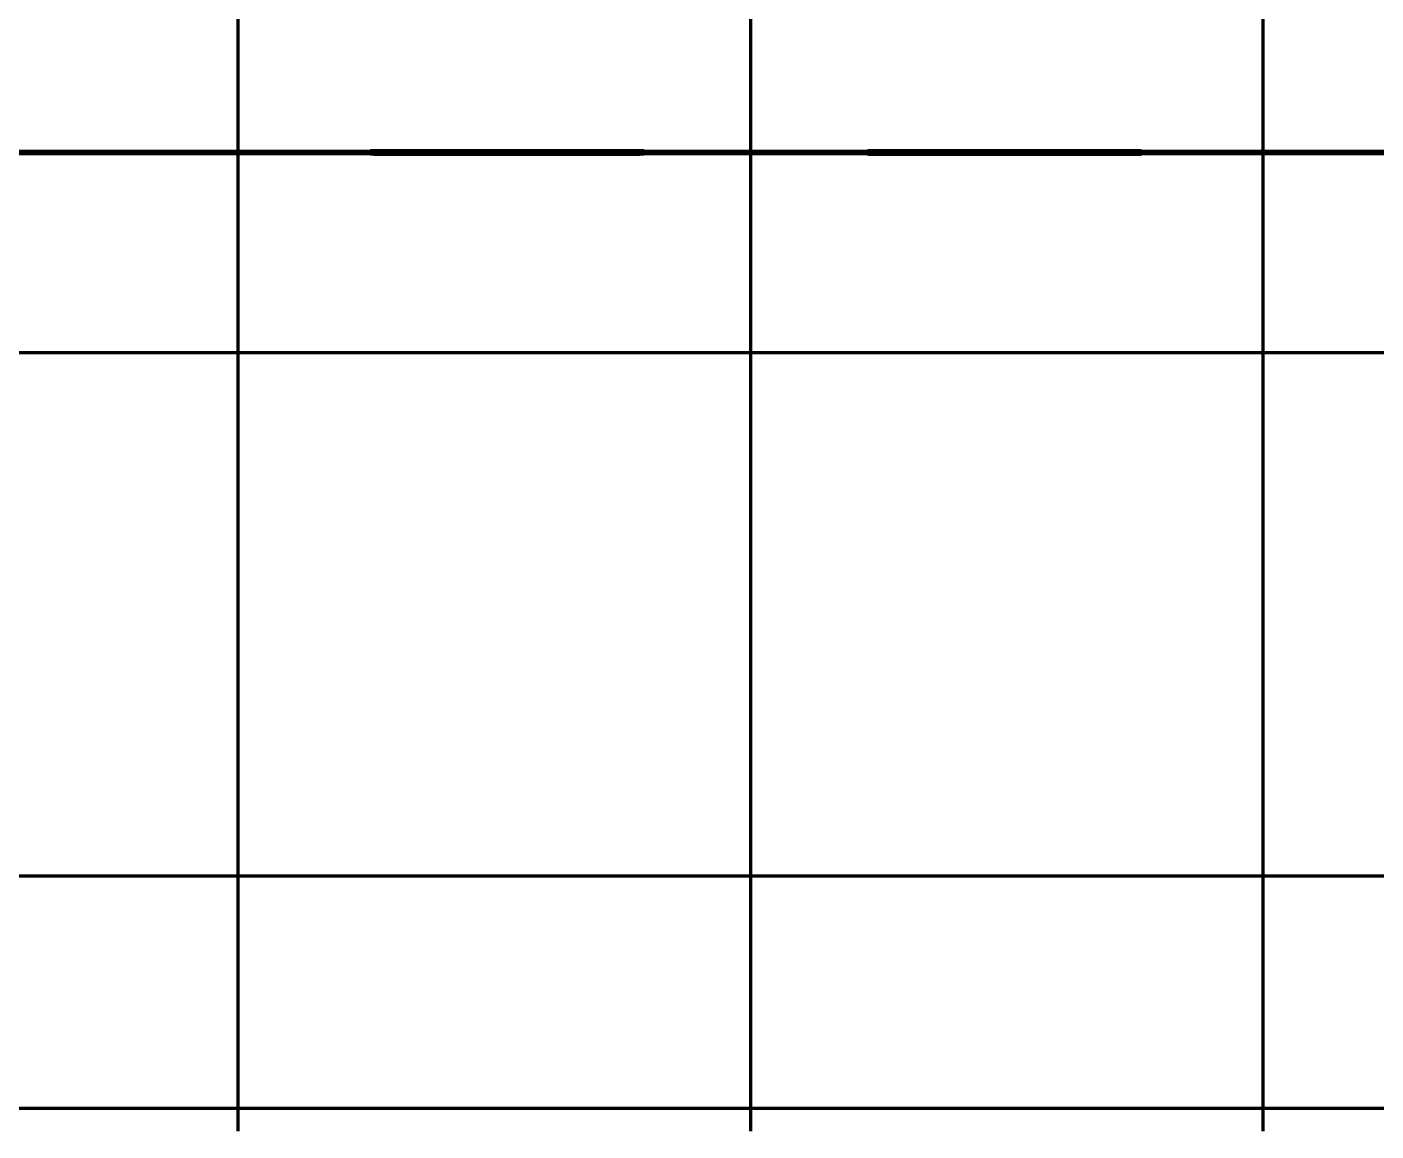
# Model space of a CAD drawing. Extents: x 0 to 1153, y 0 to 816.
# Drawn here: x 232.6 to 360.3, y 361.8 to 466.3 of the extents above; entities that cross this region are included whole.
import ezdxf

# ---------------------------------------------------------------- set-up
doc = ezdxf.new("R2010")
doc.units = 0
doc.header["$MEASUREMENT"] = 0
doc.layers.add('Arch', color=7, linetype='Continuous')

msp = doc.modelspace()

# ---------------------------------------------------------------- linework, layer by layer
at = {"layer": 'Arch', "color": 11, "linetype": 'Continuous', "lineweight": 211}
for p, q in [((252.58, 361.77), (252.58, 717.39)), ((301.09, 361.77), (301.09, 717.39)), ((349.59, 361.77), (349.59, 717.39)), ((236.28, 454.3), (236.09, 454.5)), ((240.4, 454.3), (240.2, 454.5)), ((244.52, 454.3), (244.32, 454.5)), ((248.63, 454.3), (248.43, 454.5)), ((252.74, 454.3), (252.55, 454.5)), ((256.86, 454.3), (256.67, 454.5)), ((260.97, 454.3), (260.78, 454.5)), ((269.21, 454.3), (269.02, 454.5)), ((273.33, 454.3), (273.12, 454.5)), ((277.44, 454.3), (277.24, 454.5)), ((281.56, 454.3), (281.36, 454.5)), ((289.78, 454.3), (289.59, 454.5)), ((293.9, 454.3), (293.71, 454.5)), ((298.02, 454.3), (297.83, 454.5)), ((302.13, 454.3), (301.94, 454.5)), ((306.25, 454.3), (306.06, 454.5)), ((310.37, 454.3), (310.17, 454.5)), ((314.48, 454.3), (314.28, 454.5)), ((318.6, 454.3), (318.4, 454.5)), ((322.71, 454.3), (322.52, 454.5)), ((326.82, 454.3), (326.63, 454.5)), ((330.94, 454.3), (330.75, 454.5)), ((335.06, 454.3), (334.87, 454.5)), ((339.17, 454.3), (338.98, 454.5)), ((343.29, 454.3), (343.1, 454.5)), ((347.41, 454.3), (347.21, 454.5)), ((351.53, 454.3), (351.32, 454.5)), ((355.64, 454.3), (355.44, 454.5)), ((359.75, 454.3), (359.56, 454.5)), ((917.99, 435.45), (110.87, 435.45)), ((917.99, 385.91), (110.87, 385.91))]:
    msp.add_line(p, q, dxfattribs=at)
at = {"layer": 'Arch', "color": 1, "linetype": 'Continuous', "lineweight": 211}
msp.add_lwpolyline([(917.11, 363.94), (917.11, 714.27), (113.97, 714.27), (113.97, 363.94)], close=True, dxfattribs=at)
at = {"layer": 'Arch', "color": 11, "linetype": 'Continuous', "lineweight": 211}
for points in [[(113.96, 576.97), (487.7, 576.97), (487.7, 638.81), (487.89, 638.81), (683.15, 638.81), (683.15, 638.61), (683.15, 383.25), (870.49, 383.25), (870.49, 383.05), (683.15, 383.05), (682.96, 383.06), (487.89, 383.06), (487.7, 383.06), (487.7, 454.3), (113.96, 454.3)], [(113.96, 576.78), (487.7, 576.78), (487.7, 454.5), (113.96, 454.5)], [(265.09, 454.3), (290.96, 454.26), (290.96, 454.58), (265.09, 454.58), (290.96, 454.58), (290.96, 454.26), (265.09, 454.3), (265.09, 454.58), (265.09, 454.3), (290.96, 454.26), (290.96, 454.5), (265.09, 454.5), (265.09, 454.26), (264.9, 454.5)], [(270.1, 454.31), (270.1, 454.54), (270.1, 454.31), (265.41, 454.31), (265.41, 454.26), (290.63, 454.26), (290.63, 454.58), (265.41, 454.54), (265.41, 454.31), (265.41, 454.54), (265.41, 454.31), (270.1, 454.31), (270.1, 454.54), (270.1, 454.31), (270.1, 454.54), (270.1, 454.31), (265.41, 454.31), (265.41, 454.54), (265.41, 454.31), (265.41, 454.54), (265.41, 454.31), (270.1, 454.31), (270.1, 454.54), (270.1, 454.31), (270.1, 454.54), (270.1, 454.31), (265.41, 454.31), (265.41, 454.54), (265.41, 454.31), (265.41, 454.54), (265.41, 454.31), (270.1, 454.31), (270.1, 454.54), (270.1, 454.31), (270.1, 454.54), (270.1, 454.31), (265.41, 454.31), (265.41, 454.54), (265.41, 454.31), (265.41, 454.54), (265.41, 454.31), (270.1, 454.31), (270.1, 454.54), (270.1, 454.31), (270.1, 454.54), (270.1, 454.31), (265.41, 454.31), (265.41, 454.54), (265.41, 454.31), (265.41, 454.54), (265.41, 454.31), (270.1, 454.31), (270.1, 454.54), (270.1, 454.31), (270.1, 454.54), (270.1, 454.31), (265.41, 454.31), (265.41, 454.54), (265.41, 454.31), (265.41, 454.54), (265.41, 454.31), (270.1, 454.31), (270.1, 454.54), (270.1, 454.31), (270.1, 454.54), (270.1, 454.31), (265.41, 454.31), (265.41, 454.54), (265.41, 454.31), (265.41, 454.54), (265.41, 454.31), (270.1, 454.31), (270.1, 454.54), (270.1, 454.31), (270.1, 454.54), (270.1, 454.31), (265.41, 454.31), (265.41, 454.54), (265.41, 454.31), (265.41, 454.54), (265.41, 454.31), (270.1, 454.31), (270.1, 454.54), (270.1, 454.31), (270.1, 454.54), (270.1, 454.31), (265.41, 454.31), (265.41, 454.54), (265.41, 454.31), (265.41, 454.54), (265.41, 454.31), (270.1, 454.31), (270.1, 454.54), (270.1, 454.31), (270.1, 454.54), (270.1, 454.31), (265.41, 454.31), (265.41, 454.54), (265.41, 454.31), (265.41, 454.54), (265.41, 454.31), (270.1, 454.31), (270.1, 454.54), (270.1, 454.31), (270.1, 454.54), (270.1, 454.31), (265.41, 454.31), (265.41, 454.54), (265.41, 454.31), (265.41, 454.54), (265.41, 454.31), (270.1, 454.31), (270.1, 454.54), (270.1, 454.31), (270.1, 454.54), (270.1, 454.31), (265.41, 454.31), (265.41, 454.54), (265.41, 454.31), (265.41, 454.54), (265.41, 454.31), (270.1, 454.31), (270.1, 454.54), (270.1, 454.31), (270.1, 454.54), (270.1, 454.31), (265.41, 454.31), (265.41, 454.54), (265.41, 454.31), (265.41, 454.54), (265.41, 454.31), (270.1, 454.31), (270.1, 454.54), (270.1, 454.31), (270.1, 454.54), (270.1, 454.31), (265.41, 454.31), (265.41, 454.54), (265.41, 454.31), (265.41, 454.54), (265.41, 454.31), (270.1, 454.31), (270.1, 454.54), (270.1, 454.31), (270.1, 454.54), (270.1, 454.31), (265.41, 454.31), (265.41, 454.54), (265.41, 454.31), (265.41, 454.54), (265.41, 454.31), (270.1, 454.31), (270.1, 454.54), (270.1, 454.31), (270.1, 454.54), (270.1, 454.31), (265.41, 454.31), (265.41, 454.54), (265.41, 454.31), (265.41, 454.54), (265.41, 454.31), (270.1, 454.31), (270.1, 454.54), (270.1, 454.31), (270.1, 454.54), (270.1, 454.31), (265.41, 454.31), (265.41, 454.54), (265.41, 454.31), (265.41, 454.54), (265.41, 454.26), (265.41, 454.54), (265.41, 454.31), (270.1, 454.31), (270.1, 454.54), (265.41, 454.54), (270.1, 454.54), (265.41, 454.54), (270.1, 454.54), (265.41, 454.54), (270.1, 454.54), (265.41, 454.54), (270.1, 454.54), (265.41, 454.54), (270.1, 454.54), (265.41, 454.54), (270.1, 454.54), (265.41, 454.54), (270.1, 454.54), (265.41, 454.54), (270.1, 454.54), (265.41, 454.54), (270.1, 454.54), (265.41, 454.54), (270.1, 454.54), (265.41, 454.54), (270.1, 454.54), (265.41, 454.54), (270.1, 454.54), (265.41, 454.54), (270.1, 454.54), (265.41, 454.54), (270.1, 454.54), (265.41, 454.54), (270.1, 454.54), (265.41, 454.54), (270.1, 454.54), (265.41, 454.54), (270.1, 454.54), (270.1, 454.31), (265.41, 454.27), (270.1, 454.31), (265.41, 454.27), (270.1, 454.31), (265.41, 454.27), (270.1, 454.31), (265.41, 454.27), (270.1, 454.31), (265.41, 454.27), (270.1, 454.31), (265.41, 454.27), (270.1, 454.31), (265.41, 454.27), (270.1, 454.31), (265.41, 454.27), (270.1, 454.31), (265.41, 454.27), (270.1, 454.31), (265.41, 454.27), (270.1, 454.31), (265.41, 454.27), (270.1, 454.31), (265.41, 454.27), (270.1, 454.31), (265.41, 454.27), (270.1, 454.31), (265.41, 454.27), (270.1, 454.31), (265.41, 454.27), (270.1, 454.31), (265.41, 454.27), (270.1, 454.31), (265.41, 454.27), (270.1, 454.31), (270.43, 454.26), (270.43, 454.58), (270.1, 454.54), (270.1, 454.26), (270.1, 454.54), (270.43, 454.58), (270.43, 454.26), (270.1, 454.26)], [(280.36, 454.31), (280.36, 454.54), (280.36, 454.31), (275.67, 454.31), (275.67, 454.54), (275.67, 454.31), (275.67, 454.54), (280.36, 454.54), (280.36, 454.31), (280.36, 454.54), (275.67, 454.54), (275.67, 454.31), (280.36, 454.31), (280.36, 454.54), (280.36, 454.31), (275.67, 454.31), (275.67, 454.54), (275.67, 454.31), (275.67, 454.54), (280.36, 454.54), (280.36, 454.31), (280.36, 454.54), (275.67, 454.54), (275.67, 454.31), (280.36, 454.31), (280.36, 454.54), (280.36, 454.31), (275.67, 454.31), (275.67, 454.54), (275.67, 454.31), (275.67, 454.54), (280.36, 454.54), (280.36, 454.31), (280.36, 454.54), (275.67, 454.54), (275.67, 454.31), (280.36, 454.31), (280.36, 454.54), (280.36, 454.31), (275.67, 454.31), (275.67, 454.54), (275.67, 454.31), (275.67, 454.54), (280.36, 454.54), (280.36, 454.31), (280.36, 454.54), (275.67, 454.54), (275.67, 454.31), (280.36, 454.31), (280.36, 454.54), (280.36, 454.31), (275.67, 454.31), (275.67, 454.54), (275.67, 454.31), (275.67, 454.54), (280.36, 454.54), (280.36, 454.31), (280.36, 454.54), (275.67, 454.54), (275.67, 454.31), (280.36, 454.31), (280.36, 454.54), (280.36, 454.31), (275.67, 454.31), (275.67, 454.54), (275.67, 454.31), (275.67, 454.54), (280.36, 454.54), (280.36, 454.31), (280.36, 454.54), (275.67, 454.54), (275.67, 454.31), (280.36, 454.31), (280.36, 454.54), (280.36, 454.31), (275.67, 454.31), (275.67, 454.54), (275.67, 454.31), (275.67, 454.54), (280.36, 454.54), (280.36, 454.31), (280.36, 454.54), (275.67, 454.54), (275.67, 454.31), (280.36, 454.31), (280.36, 454.54), (280.36, 454.31), (275.67, 454.31), (275.67, 454.54), (275.67, 454.31), (275.67, 454.54), (280.36, 454.54), (280.36, 454.31), (280.36, 454.54), (275.67, 454.54), (275.67, 454.31), (280.36, 454.31), (280.36, 454.54), (280.36, 454.31), (275.67, 454.31), (275.67, 454.54), (275.67, 454.31), (275.67, 454.54), (280.36, 454.54), (280.36, 454.31), (280.36, 454.54), (275.67, 454.54), (275.67, 454.31), (280.36, 454.31), (280.36, 454.54), (280.36, 454.31), (275.67, 454.31), (275.67, 454.54), (275.67, 454.31), (275.67, 454.54), (280.36, 454.54), (280.36, 454.31), (280.36, 454.54), (275.67, 454.54), (275.67, 454.31), (280.36, 454.31), (280.36, 454.54), (280.36, 454.31), (275.67, 454.31), (275.67, 454.54), (275.67, 454.31), (275.67, 454.54), (280.36, 454.54), (280.36, 454.31), (280.36, 454.54), (275.67, 454.54), (275.67, 454.31), (280.36, 454.31), (280.36, 454.54), (280.36, 454.31), (275.67, 454.31), (275.67, 454.54), (275.67, 454.31), (275.67, 454.54), (280.36, 454.54), (280.36, 454.31), (280.36, 454.54), (275.67, 454.54), (275.67, 454.31), (280.36, 454.31), (280.36, 454.54), (280.36, 454.31), (275.67, 454.31), (275.67, 454.54), (275.67, 454.31), (275.67, 454.54), (280.36, 454.54), (280.36, 454.31), (280.36, 454.54), (275.67, 454.54), (275.67, 454.31), (280.36, 454.31), (280.36, 454.54), (280.36, 454.31), (275.67, 454.31), (275.67, 454.54), (275.67, 454.31), (275.67, 454.54), (280.36, 454.54), (280.36, 454.31), (280.36, 454.54), (275.67, 454.54), (275.67, 454.31), (280.36, 454.31), (280.36, 454.54), (280.36, 454.31), (275.67, 454.31), (275.67, 454.54), (275.67, 454.31), (275.67, 454.54), (280.36, 454.54), (280.36, 454.31), (280.36, 454.54), (275.67, 454.54), (275.67, 454.31), (280.36, 454.31), (280.36, 454.54), (280.36, 454.31), (275.67, 454.31), (275.67, 454.54), (275.67, 454.31), (275.67, 454.54), (280.36, 454.54), (280.36, 454.31), (280.36, 454.54), (275.67, 454.54), (275.67, 454.31), (280.36, 454.31), (280.36, 454.54), (280.36, 454.31), (275.67, 454.31), (275.67, 454.54), (275.67, 454.31), (275.67, 454.54), (280.36, 454.54), (280.36, 454.31), (280.36, 454.54), (275.67, 454.54), (275.67, 454.31), (280.36, 454.31), (275.67, 454.27), (280.36, 454.31), (275.67, 454.27), (280.36, 454.31), (275.67, 454.27), (280.36, 454.31), (275.67, 454.27), (280.36, 454.31), (275.67, 454.27), (280.36, 454.31), (275.67, 454.27), (280.36, 454.31), (275.67, 454.27), (280.36, 454.31), (275.67, 454.27), (280.36, 454.31), (275.67, 454.27), (280.36, 454.31), (275.67, 454.27), (280.36, 454.31), (275.67, 454.27), (280.36, 454.31), (275.67, 454.27), (280.36, 454.31), (275.67, 454.27), (280.36, 454.31), (275.67, 454.27), (280.36, 454.31), (275.67, 454.27), (280.36, 454.31), (275.67, 454.27), (280.36, 454.31), (275.67, 454.27), (280.36, 454.31), (280.69, 454.26), (280.69, 454.54), (285.62, 454.54), (285.94, 454.58), (285.94, 454.26), (285.62, 454.26), (285.62, 454.58), (285.94, 454.58), (285.94, 454.26)], [(280.36, 454.26), (280.69, 454.26), (280.69, 454.58), (280.36, 454.58), (280.36, 454.26), (280.36, 454.58), (280.69, 454.58), (280.69, 454.26), (285.62, 454.26), (285.62, 454.58), (285.62, 454.26), (280.69, 454.26), (280.69, 454.54), (285.62, 454.58), (285.62, 454.26)], [(285.94, 454.31), (285.94, 454.54), (285.94, 454.31), (290.63, 454.31), (290.63, 454.54), (290.63, 454.27), (290.63, 454.54), (290.63, 454.27), (285.94, 454.31), (285.94, 454.54), (285.94, 454.31), (285.94, 454.54), (285.94, 454.31), (290.63, 454.31), (290.63, 454.54), (290.63, 454.27), (290.63, 454.54), (290.63, 454.27), (285.94, 454.31), (285.94, 454.54), (285.94, 454.31), (285.94, 454.54), (285.94, 454.31), (290.63, 454.31), (290.63, 454.54), (290.63, 454.27), (290.63, 454.54), (290.63, 454.27), (285.94, 454.31), (285.94, 454.54), (285.94, 454.31), (285.94, 454.54), (285.94, 454.31), (290.63, 454.31), (290.63, 454.54), (290.63, 454.27), (290.63, 454.54), (290.63, 454.27), (285.94, 454.31), (285.94, 454.54), (285.94, 454.31), (285.94, 454.54), (285.94, 454.31), (290.63, 454.31), (290.63, 454.54), (290.63, 454.27), (290.63, 454.54), (290.63, 454.27), (285.94, 454.31), (285.94, 454.54), (285.94, 454.31), (285.94, 454.54), (285.94, 454.31), (290.63, 454.31), (290.63, 454.54), (290.63, 454.27), (290.63, 454.54), (290.63, 454.27), (285.94, 454.31), (285.94, 454.54), (285.94, 454.31), (285.94, 454.54), (285.94, 454.31), (290.63, 454.31), (290.63, 454.54), (290.63, 454.27), (290.63, 454.54), (290.63, 454.27), (285.94, 454.31), (285.94, 454.54), (285.94, 454.31), (285.94, 454.54), (285.94, 454.31), (290.63, 454.31), (290.63, 454.54), (290.63, 454.27), (290.63, 454.54), (290.63, 454.27), (285.94, 454.31), (285.94, 454.54), (285.94, 454.31), (285.94, 454.54), (285.94, 454.31), (290.63, 454.31), (290.63, 454.54), (290.63, 454.27), (290.63, 454.54), (290.63, 454.27), (285.94, 454.31), (285.94, 454.54), (285.94, 454.31), (285.94, 454.54), (285.94, 454.31), (290.63, 454.31), (290.63, 454.54), (290.63, 454.27), (290.63, 454.54), (290.63, 454.27), (285.94, 454.31), (285.94, 454.54), (285.94, 454.31), (285.94, 454.54), (285.94, 454.31), (290.63, 454.31), (290.63, 454.54), (290.63, 454.27), (290.63, 454.54), (290.63, 454.27), (285.94, 454.31), (285.94, 454.54), (285.94, 454.31), (285.94, 454.54), (285.94, 454.31), (290.63, 454.31), (290.63, 454.54), (290.63, 454.27), (290.63, 454.54), (290.63, 454.27), (285.94, 454.31), (285.94, 454.54), (285.94, 454.31), (285.94, 454.54), (285.94, 454.31), (290.63, 454.31), (290.63, 454.54), (290.63, 454.27), (290.63, 454.54), (290.63, 454.27), (285.94, 454.31), (285.94, 454.54), (285.94, 454.31), (285.94, 454.54), (285.94, 454.31), (290.63, 454.31), (290.63, 454.54), (290.63, 454.27), (290.63, 454.54), (290.63, 454.27), (285.94, 454.31), (285.94, 454.54), (285.94, 454.31), (285.94, 454.54), (285.94, 454.31), (290.63, 454.31), (290.63, 454.54), (290.63, 454.27), (290.63, 454.54), (290.63, 454.27), (285.94, 454.31), (285.94, 454.54), (285.94, 454.31), (285.94, 454.54), (285.94, 454.31), (290.63, 454.31), (290.63, 454.54), (290.63, 454.27), (290.63, 454.54), (290.63, 454.27), (285.94, 454.31), (285.94, 454.54), (285.94, 454.31), (285.94, 454.54), (285.94, 454.31), (290.63, 454.31), (290.63, 454.54), (290.63, 454.27), (290.63, 454.54), (290.63, 454.27), (285.94, 454.31), (285.94, 454.54), (290.63, 454.54), (285.94, 454.54), (290.63, 454.54), (285.94, 454.54), (290.63, 454.54), (285.94, 454.54), (290.63, 454.54), (285.94, 454.54), (290.63, 454.54), (285.94, 454.54), (290.63, 454.54), (285.94, 454.54), (290.63, 454.54), (285.94, 454.54), (290.63, 454.54), (285.94, 454.54), (290.63, 454.54), (285.94, 454.54), (290.63, 454.54), (285.94, 454.54), (290.63, 454.54), (285.94, 454.54), (290.63, 454.54), (285.94, 454.54), (290.63, 454.54), (285.94, 454.54), (290.63, 454.54), (285.94, 454.54), (290.63, 454.54), (285.94, 454.54), (290.63, 454.54), (285.94, 454.54), (290.63, 454.54), (285.94, 454.54), (285.94, 454.31), (290.63, 454.27), (285.94, 454.31), (290.63, 454.27), (285.94, 454.31), (290.63, 454.27), (285.94, 454.31), (290.63, 454.27), (285.94, 454.31), (290.63, 454.27), (285.94, 454.31), (290.63, 454.27), (285.94, 454.31), (290.63, 454.27), (285.94, 454.31), (290.63, 454.27), (285.94, 454.31), (290.63, 454.27), (285.94, 454.31), (290.63, 454.27), (285.94, 454.31), (290.63, 454.27), (285.94, 454.31), (290.63, 454.27), (285.94, 454.31), (290.63, 454.27), (285.94, 454.31), (290.63, 454.27), (285.94, 454.31), (290.63, 454.27), (285.94, 454.31), (290.63, 454.27), (285.94, 454.31), (290.63, 454.27), (285.94, 454.26), (285.67, 454.3), (285.46, 454.46), (285.46, 454.37), (280.85, 454.37), (280.85, 454.46), (280.85, 454.37), (285.46, 454.37), (285.46, 454.46), (280.85, 454.46), (285.46, 454.46), (285.46, 454.37), (280.85, 454.37), (280.85, 454.46), (285.46, 454.46), (285.46, 454.37), (280.85, 454.37), (280.85, 454.46), (285.46, 454.46)], [(317.18, 454.31), (317.18, 454.54), (317.18, 454.31), (312.49, 454.31), (312.49, 454.26), (337.71, 454.26), (337.71, 454.54), (337.71, 454.27), (333.03, 454.31), (333.03, 454.54), (333.03, 454.31), (333.03, 454.54), (333.03, 454.31), (337.71, 454.27), (337.71, 454.54), (337.71, 454.27), (337.71, 454.54), (337.71, 454.27), (333.03, 454.31), (333.03, 454.54), (333.03, 454.31), (333.03, 454.54), (333.03, 454.31), (337.71, 454.27), (337.71, 454.54), (337.71, 454.27), (337.71, 454.54), (337.71, 454.27), (333.03, 454.31), (333.03, 454.54), (333.03, 454.31), (333.03, 454.54), (333.03, 454.31), (337.71, 454.27), (337.71, 454.54), (337.71, 454.27), (337.71, 454.54), (337.71, 454.27), (333.03, 454.31), (333.03, 454.54), (333.03, 454.31), (333.03, 454.54), (333.03, 454.31), (337.71, 454.27), (337.71, 454.54), (337.71, 454.27), (337.71, 454.54), (337.71, 454.27), (333.03, 454.31), (333.03, 454.54), (333.03, 454.31), (333.03, 454.54), (333.03, 454.31), (337.71, 454.27), (337.71, 454.54), (337.71, 454.27), (337.71, 454.54), (337.71, 454.27), (333.03, 454.31), (333.03, 454.54), (333.03, 454.31), (333.03, 454.54), (333.03, 454.31), (337.71, 454.27), (337.71, 454.54), (337.71, 454.27), (337.71, 454.54), (337.71, 454.27), (333.03, 454.31), (333.03, 454.54), (333.03, 454.31), (333.03, 454.54), (333.03, 454.31), (337.71, 454.27), (337.71, 454.54), (337.71, 454.27), (337.71, 454.54), (337.71, 454.27), (333.03, 454.31), (333.03, 454.54), (333.03, 454.31), (333.03, 454.54), (333.03, 454.31), (337.71, 454.27), (337.71, 454.54), (337.71, 454.27), (337.71, 454.54), (337.71, 454.27), (333.03, 454.31), (333.03, 454.54), (333.03, 454.31), (333.03, 454.54), (333.03, 454.31), (337.71, 454.27), (337.71, 454.54), (337.71, 454.27), (337.71, 454.54), (337.71, 454.27), (333.03, 454.31), (333.03, 454.54), (333.03, 454.31), (333.03, 454.54), (333.03, 454.31), (337.71, 454.27), (337.71, 454.54), (337.71, 454.27), (337.71, 454.54), (337.71, 454.27), (333.03, 454.31), (333.03, 454.54), (333.03, 454.31), (333.03, 454.54), (333.03, 454.31), (337.71, 454.27), (337.71, 454.54), (337.71, 454.27), (337.71, 454.54), (337.71, 454.27), (333.03, 454.31), (333.03, 454.54), (333.03, 454.31), (333.03, 454.54), (333.03, 454.31), (337.71, 454.27), (337.71, 454.54), (337.71, 454.27), (337.71, 454.54), (337.71, 454.27), (333.03, 454.31), (333.03, 454.54), (333.03, 454.31), (333.03, 454.54), (333.03, 454.31), (337.71, 454.27), (337.71, 454.54), (337.71, 454.27), (337.71, 454.54), (337.71, 454.27), (333.03, 454.31), (333.03, 454.54), (333.03, 454.31), (333.03, 454.54), (333.03, 454.31), (337.71, 454.27), (337.71, 454.54), (337.71, 454.27), (337.71, 454.54), (337.71, 454.27), (333.03, 454.31), (333.03, 454.54), (333.03, 454.31), (333.03, 454.54), (333.03, 454.31), (337.71, 454.27), (337.71, 454.54), (337.71, 454.27), (337.71, 454.54), (337.71, 454.27), (333.03, 454.31), (333.03, 454.54), (333.03, 454.31), (333.03, 454.54), (333.03, 454.31), (337.71, 454.27), (337.71, 454.54), (337.71, 454.27), (337.71, 454.54), (337.71, 454.27), (333.03, 454.31), (333.03, 454.54), (333.03, 454.31), (333.03, 454.54), (333.03, 454.31), (337.71, 454.27), (337.71, 454.54), (337.71, 454.27), (333.03, 454.27), (337.71, 454.27), (333.03, 454.27), (337.71, 454.27), (333.03, 454.27), (337.71, 454.27), (333.03, 454.27), (337.71, 454.27), (333.03, 454.27), (337.71, 454.27), (333.03, 454.27), (337.71, 454.27), (333.03, 454.27), (337.71, 454.27), (333.03, 454.27), (337.71, 454.27), (333.03, 454.27), (337.71, 454.27), (333.03, 454.27), (337.71, 454.27), (333.03, 454.27), (337.71, 454.27), (333.03, 454.27), (337.71, 454.27), (333.03, 454.27), (337.71, 454.27), (333.03, 454.27), (337.71, 454.27), (333.03, 454.27), (337.71, 454.27), (333.03, 454.27), (337.71, 454.27), (333.03, 454.27), (337.71, 454.27), (337.71, 454.54), (333.03, 454.54), (337.71, 454.54), (333.03, 454.54), (337.71, 454.54), (333.03, 454.54), (337.71, 454.54), (333.03, 454.54), (337.71, 454.54), (333.03, 454.54), (337.71, 454.54), (333.03, 454.54), (337.71, 454.54), (333.03, 454.54), (337.71, 454.54), (333.03, 454.54), (337.71, 454.54), (333.03, 454.54), (337.71, 454.54), (333.03, 454.54), (337.71, 454.54), (333.03, 454.54), (337.71, 454.54), (333.03, 454.54), (337.71, 454.54), (333.03, 454.54), (337.71, 454.54), (333.03, 454.54), (337.71, 454.54), (333.03, 454.54), (337.71, 454.54), (333.03, 454.54), (337.71, 454.54), (333.03, 454.54), (337.71, 454.58), (312.49, 454.54), (312.49, 454.31), (312.49, 454.54), (312.49, 454.31), (317.18, 454.31), (317.18, 454.54), (317.18, 454.31), (317.18, 454.54), (317.18, 454.31), (312.49, 454.31), (312.49, 454.54), (312.49, 454.31), (312.49, 454.54), (312.49, 454.31), (317.18, 454.31), (317.18, 454.54), (317.18, 454.31), (317.18, 454.54), (317.18, 454.31), (312.49, 454.31), (312.49, 454.54), (312.49, 454.31), (312.49, 454.54), (312.49, 454.31), (317.18, 454.31), (317.18, 454.54), (317.18, 454.31), (317.18, 454.54), (317.18, 454.31), (312.49, 454.31), (312.49, 454.54), (312.49, 454.31), (312.49, 454.54), (312.49, 454.31), (317.18, 454.31), (317.18, 454.54), (317.18, 454.31), (317.18, 454.54), (317.18, 454.31), (312.49, 454.31), (312.49, 454.54), (312.49, 454.31), (312.49, 454.54), (312.49, 454.31), (317.18, 454.31), (317.18, 454.54), (317.18, 454.31), (317.18, 454.54), (317.18, 454.31), (312.49, 454.31), (312.49, 454.54), (312.49, 454.31), (312.49, 454.54), (312.49, 454.31), (317.18, 454.31), (317.18, 454.54), (317.18, 454.31), (317.18, 454.54), (317.18, 454.31), (312.49, 454.31), (312.49, 454.54), (312.49, 454.31), (312.49, 454.54), (312.49, 454.31), (317.18, 454.31), (317.18, 454.54), (317.18, 454.31), (317.18, 454.54), (317.18, 454.31), (312.49, 454.31), (312.49, 454.54), (312.49, 454.31), (312.49, 454.54), (312.49, 454.31), (317.18, 454.31), (317.18, 454.54), (317.18, 454.31), (317.18, 454.54), (317.18, 454.31), (312.49, 454.31), (312.49, 454.54), (312.49, 454.31), (312.49, 454.54), (312.49, 454.31), (317.18, 454.31), (317.18, 454.54), (317.18, 454.31), (317.18, 454.54), (317.18, 454.31), (312.49, 454.31), (312.49, 454.54), (312.49, 454.31), (312.49, 454.54), (312.49, 454.31), (317.18, 454.31), (317.18, 454.54), (317.18, 454.31), (317.18, 454.54), (317.18, 454.31), (312.49, 454.31), (312.49, 454.54), (312.49, 454.31), (312.49, 454.54), (312.49, 454.31), (317.18, 454.31), (317.18, 454.54), (317.18, 454.31), (317.18, 454.54), (317.18, 454.31), (312.49, 454.31), (312.49, 454.54), (312.49, 454.31), (312.49, 454.54), (312.49, 454.31), (317.18, 454.31), (317.18, 454.54), (317.18, 454.31), (317.18, 454.54), (317.18, 454.31), (312.49, 454.31), (312.49, 454.54), (312.49, 454.31), (312.49, 454.54), (312.49, 454.31), (317.18, 454.31), (317.18, 454.54), (317.18, 454.31), (317.18, 454.54), (317.18, 454.31), (312.49, 454.31), (312.49, 454.54), (312.49, 454.31), (312.49, 454.54), (312.49, 454.31), (317.18, 454.31), (317.18, 454.54), (317.18, 454.31), (317.18, 454.54), (317.18, 454.31), (312.49, 454.31), (312.49, 454.54), (312.49, 454.31), (312.49, 454.54), (312.49, 454.31), (317.18, 454.31), (317.18, 454.54), (317.18, 454.31), (317.18, 454.54), (317.18, 454.31), (312.49, 454.31), (312.49, 454.54), (312.49, 454.31), (312.49, 454.54), (312.49, 454.31), (317.18, 454.31), (317.18, 454.54), (317.18, 454.31), (317.18, 454.54), (317.18, 454.31), (312.49, 454.31), (312.49, 454.54), (312.49, 454.31), (312.49, 454.54), (312.49, 454.26), (312.49, 454.54), (312.49, 454.31), (317.18, 454.31), (317.18, 454.54), (312.49, 454.54), (317.18, 454.54), (312.49, 454.54), (317.18, 454.54), (312.49, 454.54), (317.18, 454.54), (312.49, 454.54), (317.18, 454.54), (312.49, 454.54), (317.18, 454.54), (312.49, 454.54), (317.18, 454.54), (312.49, 454.54), (317.18, 454.54), (312.49, 454.54), (317.18, 454.54), (312.49, 454.54), (317.18, 454.54), (312.49, 454.54), (317.18, 454.54), (312.49, 454.54), (317.18, 454.54), (312.49, 454.54), (317.18, 454.54), (312.49, 454.54), (317.18, 454.54), (312.49, 454.54), (317.18, 454.54), (312.49, 454.54), (317.18, 454.54), (312.49, 454.54), (317.18, 454.54), (312.49, 454.54), (317.18, 454.54), (317.18, 454.31), (312.49, 454.27), (317.18, 454.31), (312.49, 454.27), (317.18, 454.31), (312.49, 454.27), (317.18, 454.31), (312.49, 454.27), (317.18, 454.31), (312.49, 454.27), (317.18, 454.31), (312.49, 454.27), (317.18, 454.31), (312.49, 454.27), (317.18, 454.31), (312.49, 454.27), (317.18, 454.31), (312.49, 454.27), (317.18, 454.31), (312.49, 454.27), (317.18, 454.31), (312.49, 454.27), (317.18, 454.31), (312.49, 454.27), (317.18, 454.31), (312.49, 454.27), (317.18, 454.31), (312.49, 454.27), (317.18, 454.31), (312.49, 454.27), (317.18, 454.31), (312.49, 454.27), (317.18, 454.31), (312.49, 454.27), (317.18, 454.31), (317.5, 454.26), (317.5, 454.58), (317.18, 454.54), (317.18, 454.26), (317.18, 454.54), (317.5, 454.58), (317.5, 454.26), (317.18, 454.26)], [(327.45, 454.31), (327.45, 454.54), (327.45, 454.31), (322.76, 454.31), (322.76, 454.54), (322.76, 454.31), (322.76, 454.54), (327.45, 454.54), (327.45, 454.31), (327.45, 454.54), (322.76, 454.54), (322.76, 454.31), (327.45, 454.31), (327.45, 454.54), (327.45, 454.31), (322.76, 454.31), (322.76, 454.54), (322.76, 454.31), (322.76, 454.54), (327.45, 454.54), (327.45, 454.31), (327.45, 454.54), (322.76, 454.54), (322.76, 454.31), (327.45, 454.31), (327.45, 454.54), (327.45, 454.31), (322.76, 454.31), (322.76, 454.54), (322.76, 454.31), (322.76, 454.54), (327.45, 454.54), (327.45, 454.31), (327.45, 454.54), (322.76, 454.54), (322.76, 454.31), (327.45, 454.31), (327.45, 454.54), (327.45, 454.31), (322.76, 454.31), (322.76, 454.54), (322.76, 454.31), (322.76, 454.54), (327.45, 454.54), (327.45, 454.31), (327.45, 454.54), (322.76, 454.54), (322.76, 454.31), (327.45, 454.31), (327.45, 454.54), (327.45, 454.31), (322.76, 454.31), (322.76, 454.54), (322.76, 454.31), (322.76, 454.54), (327.45, 454.54), (327.45, 454.31), (327.45, 454.54), (322.76, 454.54), (322.76, 454.31), (327.45, 454.31), (327.45, 454.54), (327.45, 454.31), (322.76, 454.31), (322.76, 454.54), (322.76, 454.31), (322.76, 454.54), (327.45, 454.54), (327.45, 454.31), (327.45, 454.54), (322.76, 454.54), (322.76, 454.31), (327.45, 454.31), (327.45, 454.54), (327.45, 454.31), (322.76, 454.31), (322.76, 454.54), (322.76, 454.31), (322.76, 454.54), (327.45, 454.54), (327.45, 454.31), (327.45, 454.54), (322.76, 454.54), (322.76, 454.31), (327.45, 454.31), (327.45, 454.54), (327.45, 454.31), (322.76, 454.31), (322.76, 454.54), (322.76, 454.31), (322.76, 454.54), (327.45, 454.54), (327.45, 454.31), (327.45, 454.54), (322.76, 454.54), (322.76, 454.31), (327.45, 454.31), (327.45, 454.54), (327.45, 454.31), (322.76, 454.31), (322.76, 454.54), (322.76, 454.31), (322.76, 454.54), (327.45, 454.54), (327.45, 454.31), (327.45, 454.54), (322.76, 454.54), (322.76, 454.31), (327.45, 454.31), (327.45, 454.54), (327.45, 454.31), (322.76, 454.31), (322.76, 454.54), (322.76, 454.31), (322.76, 454.54), (327.45, 454.54), (327.45, 454.31), (327.45, 454.54), (322.76, 454.54), (322.76, 454.31), (327.45, 454.31), (327.45, 454.54), (327.45, 454.31), (322.76, 454.31), (322.76, 454.54), (322.76, 454.31), (322.76, 454.54), (327.45, 454.54), (327.45, 454.31), (327.45, 454.54), (322.76, 454.54), (322.76, 454.31), (327.45, 454.31), (327.45, 454.54), (327.45, 454.31), (322.76, 454.31), (322.76, 454.54), (322.76, 454.31), (322.76, 454.54), (327.45, 454.54), (327.45, 454.31), (327.45, 454.54), (322.76, 454.54), (322.76, 454.31), (327.45, 454.31), (327.45, 454.54), (327.45, 454.31), (322.76, 454.31), (322.76, 454.54), (322.76, 454.31), (322.76, 454.54), (327.45, 454.54), (327.45, 454.31), (327.45, 454.54), (322.76, 454.54), (322.76, 454.31), (327.45, 454.31), (327.45, 454.54), (327.45, 454.31), (322.76, 454.31), (322.76, 454.54), (322.76, 454.31), (322.76, 454.54), (327.45, 454.54), (327.45, 454.31), (327.45, 454.54), (322.76, 454.54), (322.76, 454.31), (327.45, 454.31), (327.45, 454.54), (327.45, 454.31), (322.76, 454.31), (322.76, 454.54), (322.76, 454.31), (322.76, 454.54), (327.45, 454.54), (327.45, 454.31), (327.45, 454.54), (322.76, 454.54), (322.76, 454.31), (327.45, 454.31), (327.45, 454.54), (327.45, 454.31), (322.76, 454.31), (322.76, 454.54), (322.76, 454.31), (322.76, 454.54), (327.45, 454.54), (327.45, 454.31), (327.45, 454.54), (322.76, 454.54), (322.76, 454.31), (327.45, 454.31), (327.45, 454.54), (327.45, 454.31), (322.76, 454.31), (322.76, 454.54), (322.76, 454.31), (322.76, 454.54), (327.45, 454.54), (327.45, 454.31), (327.45, 454.54), (322.76, 454.54), (322.76, 454.31), (327.45, 454.31), (322.76, 454.27), (327.45, 454.31), (322.76, 454.27), (327.45, 454.31), (322.76, 454.27), (327.45, 454.31), (322.76, 454.27), (327.45, 454.31), (322.76, 454.27), (327.45, 454.31), (322.76, 454.27), (327.45, 454.31), (322.76, 454.27), (327.45, 454.31), (322.76, 454.27), (327.45, 454.31), (322.76, 454.27), (327.45, 454.31), (322.76, 454.27), (327.45, 454.31), (322.76, 454.27), (327.45, 454.31), (322.76, 454.27), (327.45, 454.31), (322.76, 454.27), (327.45, 454.31), (322.76, 454.27), (327.45, 454.31), (322.76, 454.27), (327.45, 454.31), (322.76, 454.27), (327.45, 454.31), (322.76, 454.27), (327.45, 454.31), (327.77, 454.26), (327.77, 454.54), (332.7, 454.54), (333.03, 454.58), (333.03, 454.26), (332.7, 454.26), (332.7, 454.58), (333.03, 454.58), (333.03, 454.26), (332.7, 454.26), (332.7, 454.58), (327.77, 454.54), (327.77, 454.26), (332.7, 454.29), (332.7, 454.54), (332.7, 454.29), (327.77, 454.26), (327.77, 454.58), (327.45, 454.54), (327.45, 454.26), (327.45, 454.54), (327.77, 454.58), (327.77, 454.26), (327.45, 454.26)]]:
    msp.add_lwpolyline(points, dxfattribs=at)
for points in [[(290.63, 454.26), (290.63, 454.58), (265.41, 454.58), (265.41, 454.26)], [(270.1, 454.49), (265.41, 454.49), (270.1, 454.49), (265.41, 454.49), (270.1, 454.49), (265.41, 454.49), (270.1, 454.49), (265.41, 454.49), (270.1, 454.49), (265.41, 454.49), (270.1, 454.49), (265.41, 454.49), (270.1, 454.49), (265.41, 454.49), (270.1, 454.49), (265.41, 454.49), (270.1, 454.49), (265.41, 454.49), (270.1, 454.49), (265.41, 454.49), (270.1, 454.49), (265.41, 454.49), (270.1, 454.49), (265.41, 454.49), (270.1, 454.49), (265.41, 454.49), (270.1, 454.49), (265.41, 454.49), (270.1, 454.49), (265.41, 454.49), (270.1, 454.49), (265.41, 454.49), (270.1, 454.49), (265.41, 454.49)], [(275.36, 454.54), (270.43, 454.54), (270.43, 454.29), (270.43, 454.54), (275.36, 454.54), (275.36, 454.29), (270.43, 454.29), (275.36, 454.26), (275.67, 454.26), (275.67, 454.26), (275.67, 454.58), (275.67, 454.58), (275.36, 454.58), (275.36, 454.26), (275.36, 454.26), (275.36, 454.58), (275.67, 454.58), (275.67, 454.26), (275.36, 454.29)], [(270.58, 454.37), (275.19, 454.37), (270.58, 454.37), (270.58, 454.46), (275.19, 454.46), (275.19, 454.37), (275.19, 454.46), (270.58, 454.46), (270.58, 454.37), (275.19, 454.37), (275.19, 454.37), (270.58, 454.37), (270.58, 454.46), (275.19, 454.46), (275.19, 454.46), (275.19, 454.37), (275.19, 454.46), (270.58, 454.46)], [(270.68, 454.46), (275.09, 454.46), (270.68, 454.46), (270.68, 454.54), (275.09, 454.54), (275.09, 454.46), (275.09, 454.54), (270.68, 454.54)], [(270.68, 454.29), (275.09, 454.29), (270.68, 454.29), (270.68, 454.37), (275.09, 454.37), (275.09, 454.29), (275.09, 454.37), (270.68, 454.37)], [(280.36, 454.49), (275.67, 454.49), (280.36, 454.49), (275.67, 454.49), (280.36, 454.49), (275.67, 454.49), (280.36, 454.49), (275.67, 454.49), (280.36, 454.49), (275.67, 454.49), (280.36, 454.49), (275.67, 454.49), (280.36, 454.49), (275.67, 454.49), (280.36, 454.49), (275.67, 454.49), (280.36, 454.49), (275.67, 454.49), (280.36, 454.49), (275.67, 454.49), (280.36, 454.49), (275.67, 454.49), (280.36, 454.49), (275.67, 454.49), (280.36, 454.49), (275.67, 454.49), (280.36, 454.49), (275.67, 454.49), (280.36, 454.49), (275.67, 454.49), (280.36, 454.49), (275.67, 454.49), (280.36, 454.49), (275.67, 454.49)], [(285.36, 454.54), (280.95, 454.54), (285.36, 454.54), (285.36, 454.46), (280.95, 454.46), (280.95, 454.54), (280.95, 454.46), (285.36, 454.46)], [(280.95, 454.29), (285.36, 454.29), (285.36, 454.37), (280.95, 454.37), (280.95, 454.29), (280.95, 454.37), (285.36, 454.37), (285.36, 454.29)], [(290.63, 454.49), (285.94, 454.49), (290.63, 454.49), (285.94, 454.49), (290.63, 454.49), (285.94, 454.49), (290.63, 454.49), (285.94, 454.49), (290.63, 454.49), (285.94, 454.49), (290.63, 454.49), (285.94, 454.49), (290.63, 454.49), (285.94, 454.49), (290.63, 454.49), (285.94, 454.49), (290.63, 454.49), (285.94, 454.49), (290.63, 454.49), (285.94, 454.49), (290.63, 454.49), (285.94, 454.49), (290.63, 454.49), (285.94, 454.49), (290.63, 454.49), (285.94, 454.49), (290.63, 454.49), (285.94, 454.49), (290.63, 454.49), (285.94, 454.49), (290.63, 454.49), (285.94, 454.49), (290.63, 454.49), (285.94, 454.49)], [(338.04, 454.26), (312.17, 454.26), (338.04, 454.26), (338.04, 454.58), (312.17, 454.58), (312.17, 454.26), (312.17, 454.58), (338.04, 454.58)], [(338.04, 454.5), (338.04, 454.3), (312.17, 454.3), (312.17, 454.5)], [(337.71, 454.26), (337.71, 454.58), (312.49, 454.58), (312.49, 454.26)], [(317.18, 454.49), (312.49, 454.49), (317.18, 454.49), (312.49, 454.49), (317.18, 454.49), (312.49, 454.49), (317.18, 454.49), (312.49, 454.49), (317.18, 454.49), (312.49, 454.49), (317.18, 454.49), (312.49, 454.49), (317.18, 454.49), (312.49, 454.49), (317.18, 454.49), (312.49, 454.49), (317.18, 454.49), (312.49, 454.49), (317.18, 454.49), (312.49, 454.49), (317.18, 454.49), (312.49, 454.49), (317.18, 454.49), (312.49, 454.49), (317.18, 454.49), (312.49, 454.49), (317.18, 454.49), (312.49, 454.49), (317.18, 454.49), (312.49, 454.49), (317.18, 454.49), (312.49, 454.49), (317.18, 454.49), (312.49, 454.49)], [(322.43, 454.54), (317.5, 454.54), (317.5, 454.29), (317.5, 454.54), (322.43, 454.54), (322.43, 454.29), (317.5, 454.29), (322.43, 454.26), (322.76, 454.26), (322.76, 454.26), (322.76, 454.58), (322.76, 454.58), (322.43, 454.58), (322.43, 454.26), (322.43, 454.26), (322.43, 454.58), (322.76, 454.58), (322.76, 454.26), (322.43, 454.29)], [(317.67, 454.37), (322.27, 454.37), (317.67, 454.37), (317.67, 454.46), (322.27, 454.46), (322.27, 454.37), (322.27, 454.46), (317.67, 454.46), (317.67, 454.37), (322.27, 454.37), (322.27, 454.37), (317.67, 454.37), (317.67, 454.46), (322.27, 454.46), (322.27, 454.46), (322.27, 454.37), (322.27, 454.46), (317.67, 454.46)], [(317.76, 454.46), (322.18, 454.46), (317.76, 454.46), (317.76, 454.54), (322.18, 454.54), (322.18, 454.46), (322.18, 454.54), (317.76, 454.54)], [(317.76, 454.29), (322.18, 454.29), (317.76, 454.29), (317.76, 454.37), (322.18, 454.37), (322.18, 454.29), (322.18, 454.37), (317.76, 454.37)], [(327.45, 454.49), (322.76, 454.49), (327.45, 454.49), (322.76, 454.49), (327.45, 454.49), (322.76, 454.49), (327.45, 454.49), (322.76, 454.49), (327.45, 454.49), (322.76, 454.49), (327.45, 454.49), (322.76, 454.49), (327.45, 454.49), (322.76, 454.49), (327.45, 454.49), (322.76, 454.49), (327.45, 454.49), (322.76, 454.49), (327.45, 454.49), (322.76, 454.49), (327.45, 454.49), (322.76, 454.49), (327.45, 454.49), (322.76, 454.49), (327.45, 454.49), (322.76, 454.49), (327.45, 454.49), (322.76, 454.49), (327.45, 454.49), (322.76, 454.49), (327.45, 454.49), (322.76, 454.49), (327.45, 454.49), (322.76, 454.49)], [(327.94, 454.37), (332.54, 454.37), (332.54, 454.46), (327.94, 454.46), (327.94, 454.37), (332.54, 454.37), (332.54, 454.46), (327.94, 454.46), (327.94, 454.46), (327.94, 454.37), (327.94, 454.37), (327.94, 454.46), (332.54, 454.46), (332.54, 454.37), (332.54, 454.37), (327.94, 454.37), (327.94, 454.46), (332.54, 454.46), (332.54, 454.37)], [(332.44, 454.54), (328.03, 454.54), (332.44, 454.54), (332.44, 454.46), (328.03, 454.46), (328.03, 454.54), (328.03, 454.46), (332.44, 454.46)], [(328.03, 454.29), (332.44, 454.29), (332.44, 454.37), (328.03, 454.37), (328.03, 454.29), (328.03, 454.37), (332.44, 454.37), (332.44, 454.29)], [(337.71, 454.49), (333.03, 454.49), (337.71, 454.49), (333.03, 454.49), (337.71, 454.49), (333.03, 454.49), (337.71, 454.49), (333.03, 454.49), (337.71, 454.49), (333.03, 454.49), (337.71, 454.49), (333.03, 454.49), (337.71, 454.49), (333.03, 454.49), (337.71, 454.49), (333.03, 454.49), (337.71, 454.49), (333.03, 454.49), (337.71, 454.49), (333.03, 454.49), (337.71, 454.49), (333.03, 454.49), (337.71, 454.49), (333.03, 454.49), (337.71, 454.49), (333.03, 454.49), (337.71, 454.49), (333.03, 454.49), (337.71, 454.49), (333.03, 454.49), (337.71, 454.49), (333.03, 454.49), (337.71, 454.49), (333.03, 454.49)]]:
    msp.add_lwpolyline(points, close=True, dxfattribs=at)
for p in [(270.1, 454.58), (270.1, 454.26), (270.43, 454.26), (270.58, 454.37), (275.19, 454.46), (275.19, 454.37), (275.36, 454.26), (275.67, 454.58), (275.67, 454.26), (280.36, 454.58), (280.36, 454.26), (280.69, 454.26), (280.85, 454.46), (280.85, 454.37), (285.46, 454.37), (285.62, 454.26), (285.94, 454.58), (285.94, 454.26), (317.18, 454.58), (317.18, 454.26), (317.5, 454.26), (317.67, 454.37), (322.27, 454.46), (322.27, 454.37), (322.43, 454.26), (322.76, 454.58), (322.76, 454.26), (327.45, 454.58), (327.45, 454.26), (327.77, 454.26), (327.94, 454.46), (327.94, 454.37), (332.54, 454.37), (332.7, 454.26), (333.03, 454.58), (333.03, 454.26)]:
    msp.add_point(p, dxfattribs=at)

doc.saveas('drawing.dxf')
